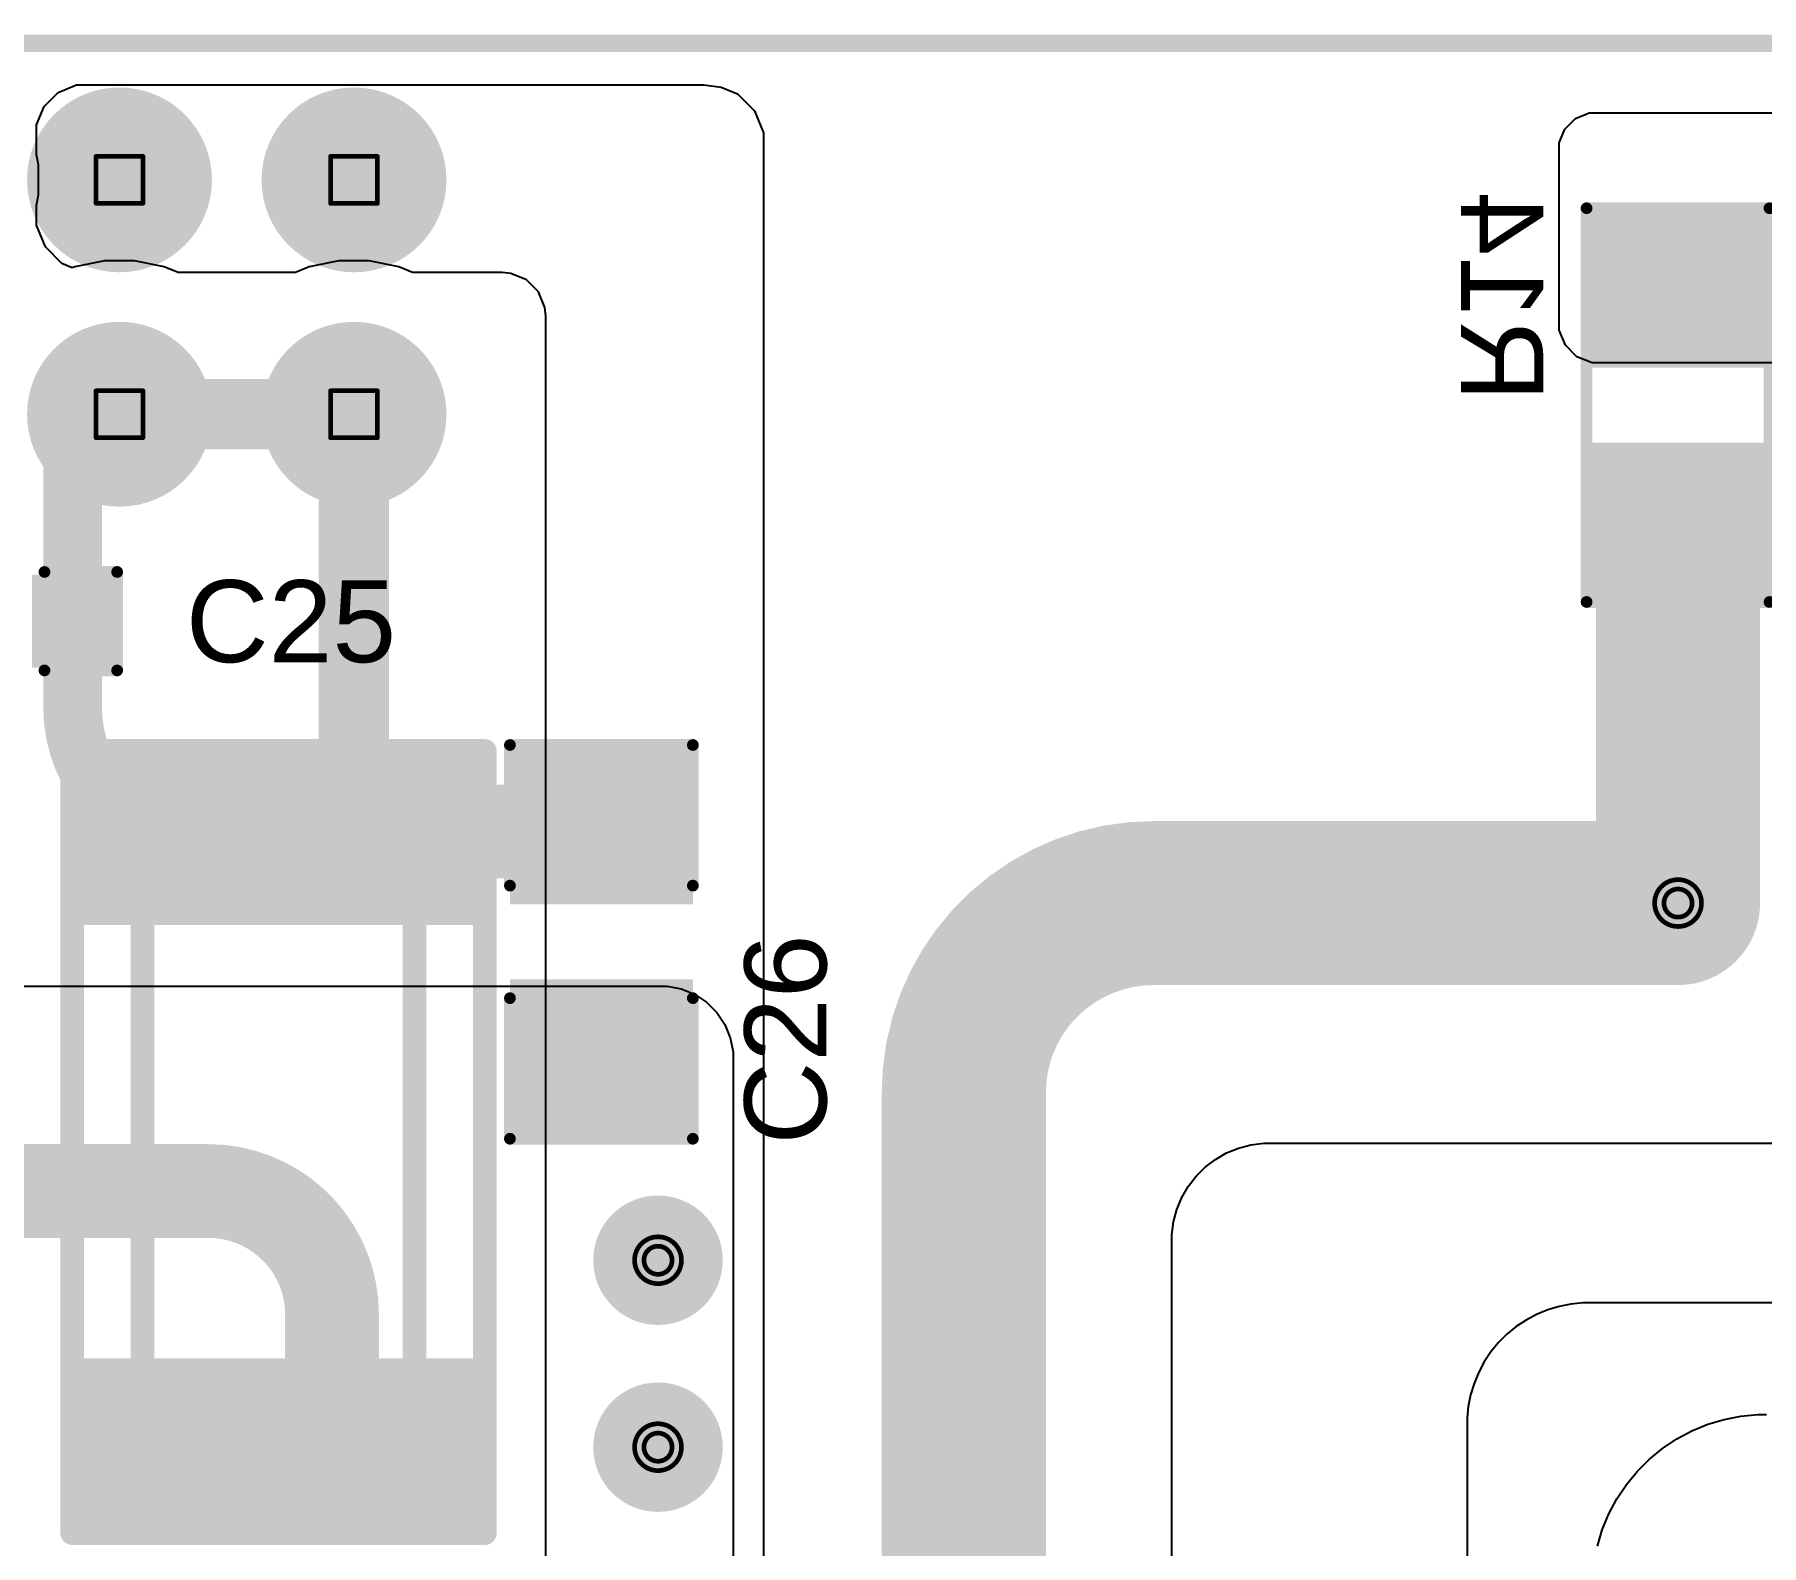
# Model space of a CAD drawing. Header units: inches. Extents: x 0 to 11.3, y 0 to 5.5.
# Drawn here: x 2.579 to 3.316, y 1.908 to 2.553 of the extents above; entities that cross this region are included whole.
import ezdxf

# ---------------------------------------------------------------- set-up
doc = ezdxf.new("R2010")
doc.units = ezdxf.units.IN
doc.header["$MEASUREMENT"] = 0
for name, color, linetype in [('Board Outline', 216, 'Continuous'), ('Bottom Layer', 5, 'Continuous'), ('Bottom Overlay', 54, 'Continuous'), ('Bottom Paste', 16, 'Continuous'), ('Bottom Solder', 6, 'Continuous'), ('Drill Drawing', 1, 'Continuous'), ('Multi-Layer', 9, 'Continuous'), ('Pad Holes', 156, 'Continuous'), ('Top Layer', 1, 'Continuous'), ('Top Overlay', 2, 'Continuous'), ('Top Paste', 8, 'Continuous'), ('Top Solder', 216, 'Continuous'), ('Via Holes', 16, 'Continuous')]:
    doc.layers.add(name, color=color, linetype=linetype)
doc.styles.add('Arial', font='', dxfattribs={"height": 0.2})
doc.styles.get('Arial').set_extended_font_data('Arial')

# ---------------------------------------------------------------- blocks, each defined once
blk = doc.blocks.new('SFH11_PBPC_D12_RA_BK_7')
at = {"layer": 'Bottom Layer'}
h = blk.add_hatch(color=5, dxfattribs=at)
edge = h.paths.add_edge_path()
edge.add_arc((-0.55, 0.05), 0.03543, 0, 360)
h = blk.add_hatch(color=5, dxfattribs=at)
edge = h.paths.add_edge_path()
edge.add_arc((-0.45, 0.05), 0.03543, 0, 360)
h = blk.add_hatch(color=5, dxfattribs=at)
edge = h.paths.add_edge_path()
edge.add_arc((-0.55, -0.05), 0.03543, 0, 360)
h = blk.add_hatch(color=5, dxfattribs=at)
edge = h.paths.add_edge_path()
edge.add_arc((-0.45, -0.05), 0.03543, 0, 360)
at = {"layer": 'Bottom Solder'}
h = blk.add_hatch(color=6, dxfattribs=at)
edge = h.paths.add_edge_path()
edge.add_arc((-0.55, 0.05), 0.03943, 0, 360)
h = blk.add_hatch(color=6, dxfattribs=at)
edge = h.paths.add_edge_path()
edge.add_arc((-0.45, 0.05), 0.03943, 0, 360)
h = blk.add_hatch(color=6, dxfattribs=at)
edge = h.paths.add_edge_path()
edge.add_arc((-0.55, -0.05), 0.03943, 0, 360)
h = blk.add_hatch(color=6, dxfattribs=at)
edge = h.paths.add_edge_path()
edge.add_arc((-0.45, -0.05), 0.03943, 0, 360)
at = {"layer": 'Multi-Layer'}
h = blk.add_hatch(color=9, dxfattribs=at)
edge = h.paths.add_edge_path()
edge.add_arc((-0.55, 0.05), 0.03543, 0, 360)
h = blk.add_hatch(color=9, dxfattribs=at)
edge = h.paths.add_edge_path()
edge.add_arc((-0.45, 0.05), 0.03543, 0, 360)
h = blk.add_hatch(color=9, dxfattribs=at)
edge = h.paths.add_edge_path()
edge.add_arc((-0.55, -0.05), 0.03543, 0, 360)
h = blk.add_hatch(color=9, dxfattribs=at)
edge = h.paths.add_edge_path()
edge.add_arc((-0.45, -0.05), 0.03543, 0, 360)
at = {"layer": 'Pad Holes'}
h = blk.add_hatch(color=7, dxfattribs=at)
edge = h.paths.add_edge_path()
edge.add_arc((-0.55, 0.05), 0.02008, 0, 360)
h = blk.add_hatch(color=7, dxfattribs=at)
edge = h.paths.add_edge_path()
edge.add_arc((-0.45, 0.05), 0.02008, 0, 360)
h = blk.add_hatch(color=7, dxfattribs=at)
edge = h.paths.add_edge_path()
edge.add_arc((-0.55, -0.05), 0.02008, 0, 360)
h = blk.add_hatch(color=7, dxfattribs=at)
edge = h.paths.add_edge_path()
edge.add_arc((-0.45, -0.05), 0.02008, 0, 360)
at = {"layer": 'Top Layer'}
h = blk.add_hatch(color=1, dxfattribs=at)
edge = h.paths.add_edge_path()
edge.add_arc((-0.55, 0.05), 0.03543, 0, 360)
h = blk.add_hatch(color=1, dxfattribs=at)
edge = h.paths.add_edge_path()
edge.add_arc((-0.45, 0.05), 0.03543, 0, 360)
h = blk.add_hatch(color=1, dxfattribs=at)
edge = h.paths.add_edge_path()
edge.add_arc((-0.55, -0.05), 0.03543, 0, 360)
h = blk.add_hatch(color=1, dxfattribs=at)
edge = h.paths.add_edge_path()
edge.add_arc((-0.45, -0.05), 0.03543, 0, 360)
at = {"layer": 'Top Solder'}
h = blk.add_hatch(color=216, dxfattribs=at)
edge = h.paths.add_edge_path()
edge.add_arc((-0.55, 0.05), 0.03943, 0, 360)
h = blk.add_hatch(color=216, dxfattribs=at)
edge = h.paths.add_edge_path()
edge.add_arc((-0.45, 0.05), 0.03943, 0, 360)
h = blk.add_hatch(color=216, dxfattribs=at)
edge = h.paths.add_edge_path()
edge.add_arc((-0.55, -0.05), 0.03943, 0, 360)
h = blk.add_hatch(color=216, dxfattribs=at)
edge = h.paths.add_edge_path()
edge.add_arc((-0.45, -0.05), 0.03943, 0, 360)
blk = doc.blocks.new('RES_2512_13')
at = {"layer": 'Top Layer'}
for points in [[(-0.15945, 0.06693), (-0.09646, 0.06693), (-0.09646, -0.06693), (-0.15945, -0.06693)], [(0.09646, 0.06693), (0.15945, 0.06693), (0.15945, -0.06693), (0.09646, -0.06693)]]:
    blk.add_hatch(color=1, dxfattribs=at).paths.add_polyline_path(points)
at = {"layer": 'Top Paste'}
for points in [[(-0.15945, 0.06693), (-0.09646, 0.06693), (-0.09646, -0.06693), (-0.15945, -0.06693)], [(0.09646, 0.06693), (0.15945, 0.06693), (0.15945, -0.06693), (0.09646, -0.06693)]]:
    blk.add_hatch(color=8, dxfattribs=at).paths.add_polyline_path(points)
at = {"layer": 'Top Solder'}
for points in [[(-0.16345, 0.07093), (-0.09246, 0.07093), (-0.09246, -0.07093), (-0.16345, -0.07093)], [(0.09246, 0.07093), (0.16345, 0.07093), (0.16345, -0.07093), (0.09246, -0.07093)]]:
    blk.add_hatch(color=216, dxfattribs=at).paths.add_polyline_path(points)
at = {"layer": 'Top Overlay'}
for points in [[(-0.167, 0.073, 0.01, 0.01, 0), (-0.167, -0.073, 0.01, 0.01, 0)], [(-0.167, 0.073, 0.01, 0.01, 0), (0.16679, 0.073, 0.01, 0.01, 0)], [(0.16679, 0.073, 0.01, 0.01, 0), (0.16679, -0.073, 0.01, 0.01, 0)], [(-0.167, -0.073, 0.01, 0.01, 0), (0.16679, -0.073, 0.01, 0.01, 0)]]:
    blk.add_lwpolyline(points, format="xyseb", dxfattribs=at)
for points in [[(-0.1695, 0.073, 0.005, 0.005, 1), (-0.1645, 0.073, 0.005, 0.005, 1)], [(-0.1695, 0.073, 0.005, 0.005, 1), (-0.1645, 0.073, 0.005, 0.005, 1)], [(0.16429, 0.073, 0.005, 0.005, 1), (0.16929, 0.073, 0.005, 0.005, 1)], [(0.16429, 0.073, 0.005, 0.005, 1), (0.16929, 0.073, 0.005, 0.005, 1)], [(-0.1695, -0.073, 0.005, 0.005, 1), (-0.1645, -0.073, 0.005, 0.005, 1)], [(-0.1695, -0.073, 0.005, 0.005, 1), (-0.1645, -0.073, 0.005, 0.005, 1)], [(0.16429, -0.073, 0.005, 0.005, 1), (0.16929, -0.073, 0.005, 0.005, 1)], [(0.16429, -0.073, 0.005, 0.005, 1), (0.16929, -0.073, 0.005, 0.005, 1)]]:
    blk.add_lwpolyline(points, format="xyseb", close=True, dxfattribs=at)
blk = doc.blocks.new('RES_2512_B_14')
at = {"layer": 'Bottom Layer'}
for points in [[(-0.15945, 0.06693), (-0.09646, 0.06693), (-0.09646, -0.06693), (-0.15945, -0.06693)], [(0.09646, 0.06693), (0.15945, 0.06693), (0.15945, -0.06693), (0.09646, -0.06693)]]:
    blk.add_hatch(color=5, dxfattribs=at).paths.add_polyline_path(points)
at = {"layer": 'Bottom Paste'}
for points in [[(-0.15945, 0.06693), (-0.09646, 0.06693), (-0.09646, -0.06693), (-0.15945, -0.06693)], [(0.09646, 0.06693), (0.15945, 0.06693), (0.15945, -0.06693), (0.09646, -0.06693)]]:
    blk.add_hatch(color=16, dxfattribs=at).paths.add_polyline_path(points)
at = {"layer": 'Bottom Solder'}
for points in [[(-0.16345, 0.07093), (-0.09246, 0.07093), (-0.09246, -0.07093), (-0.16345, -0.07093)], [(0.09246, 0.07093), (0.16345, 0.07093), (0.16345, -0.07093), (0.09246, -0.07093)]]:
    blk.add_hatch(color=6, dxfattribs=at).paths.add_polyline_path(points)
at = {"layer": 'Bottom Overlay'}
for points in [[(-0.167, 0.073, 0.01, 0.01, 0), (-0.167, -0.073, 0.01, 0.01, 0)], [(-0.167, 0.073, 0.01, 0.01, 0), (0.16679, 0.073, 0.01, 0.01, 0)], [(0.16679, 0.073, 0.01, 0.01, 0), (0.16679, -0.073, 0.01, 0.01, 0)], [(-0.167, -0.073, 0.01, 0.01, 0), (0.16679, -0.073, 0.01, 0.01, 0)]]:
    blk.add_lwpolyline(points, format="xyseb", dxfattribs=at)
for points in [[(-0.1695, 0.073, 0.005, 0.005, 1), (-0.1645, 0.073, 0.005, 0.005, 1)], [(-0.1695, 0.073, 0.005, 0.005, 1), (-0.1645, 0.073, 0.005, 0.005, 1)], [(0.16429, 0.073, 0.005, 0.005, 1), (0.16929, 0.073, 0.005, 0.005, 1)], [(0.16429, 0.073, 0.005, 0.005, 1), (0.16929, 0.073, 0.005, 0.005, 1)], [(-0.1695, -0.073, 0.005, 0.005, 1), (-0.1645, -0.073, 0.005, 0.005, 1)], [(-0.1695, -0.073, 0.005, 0.005, 1), (-0.1645, -0.073, 0.005, 0.005, 1)], [(0.16429, -0.073, 0.005, 0.005, 1), (0.16929, -0.073, 0.005, 0.005, 1)], [(0.16429, -0.073, 0.005, 0.005, 1), (0.16929, -0.073, 0.005, 0.005, 1)]]:
    blk.add_lwpolyline(points, format="xyseb", close=True, dxfattribs=at)
blk = doc.blocks.new('R___1206_B_36')
at = {"layer": 'Bottom Layer'}
for points in [[(-0.08, 0.035), (-0.02, 0.035), (-0.02, -0.035), (-0.08, -0.035)], [(0.02, 0.035), (0.08, 0.035), (0.08, -0.035), (0.02, -0.035)]]:
    blk.add_hatch(color=5, dxfattribs=at).paths.add_polyline_path(points)
at = {"layer": 'Bottom Paste'}
for points in [[(-0.08, 0.035), (-0.02, 0.035), (-0.02, -0.035), (-0.08, -0.035)], [(0.02, 0.035), (0.08, 0.035), (0.08, -0.035), (0.02, -0.035)]]:
    blk.add_hatch(color=16, dxfattribs=at).paths.add_polyline_path(points)
at = {"layer": 'Bottom Solder'}
for points in [[(-0.084, 0.039), (-0.016, 0.039), (-0.016, -0.039), (-0.084, -0.039)], [(0.016, 0.039), (0.084, 0.039), (0.084, -0.039), (0.016, -0.039)]]:
    blk.add_hatch(color=6, dxfattribs=at).paths.add_polyline_path(points)
at = {"layer": 'Bottom Overlay'}
for points in [[(-0.084, 0.039, 0.005, 0.005, 0), (-0.084, -0.039, 0.005, 0.005, 0)], [(-0.084, 0.039, 0.005, 0.005, 0), (0.084, 0.039, 0.005, 0.005, 0)], [(0.084, 0.039, 0.005, 0.005, 0), (0.084, -0.039, 0.005, 0.005, 0)], [(-0.084, -0.039, 0.005, 0.005, 0), (0.084, -0.039, 0.005, 0.005, 0)]]:
    blk.add_lwpolyline(points, format="xyseb", dxfattribs=at)
for points in [[(-0.08525, 0.039, 0.0025, 0.0025, 1), (-0.08275, 0.039, 0.0025, 0.0025, 1)], [(-0.08525, 0.039, 0.0025, 0.0025, 1), (-0.08275, 0.039, 0.0025, 0.0025, 1)], [(0.08275, 0.039, 0.0025, 0.0025, 1), (0.08525, 0.039, 0.0025, 0.0025, 1)], [(0.08275, 0.039, 0.0025, 0.0025, 1), (0.08525, 0.039, 0.0025, 0.0025, 1)], [(-0.08525, -0.039, 0.0025, 0.0025, 1), (-0.08275, -0.039, 0.0025, 0.0025, 1)], [(-0.08525, -0.039, 0.0025, 0.0025, 1), (-0.08275, -0.039, 0.0025, 0.0025, 1)], [(0.08275, -0.039, 0.0025, 0.0025, 1), (0.08525, -0.039, 0.0025, 0.0025, 1)], [(0.08275, -0.039, 0.0025, 0.0025, 1), (0.08525, -0.039, 0.0025, 0.0025, 1)]]:
    blk.add_lwpolyline(points, format="xyseb", close=True, dxfattribs=at)
blk = doc.blocks.new('C___1206_59')
at = {"layer": 'Top Layer'}
for points in [[(-0.08, 0.035), (-0.02, 0.035), (-0.02, -0.035), (-0.08, -0.035)], [(0.02, 0.035), (0.08, 0.035), (0.08, -0.035), (0.02, -0.035)]]:
    blk.add_hatch(color=1, dxfattribs=at).paths.add_polyline_path(points)
at = {"layer": 'Top Paste'}
for points in [[(-0.08, 0.035), (-0.02, 0.035), (-0.02, -0.035), (-0.08, -0.035)], [(0.02, 0.035), (0.08, 0.035), (0.08, -0.035), (0.02, -0.035)]]:
    blk.add_hatch(color=8, dxfattribs=at).paths.add_polyline_path(points)
at = {"layer": 'Top Solder'}
for points in [[(-0.084, 0.039), (-0.016, 0.039), (-0.016, -0.039), (-0.084, -0.039)], [(0.016, 0.039), (0.084, 0.039), (0.084, -0.039), (0.016, -0.039)]]:
    blk.add_hatch(color=216, dxfattribs=at).paths.add_polyline_path(points)
at = {"layer": 'Top Overlay'}
for points in [[(-0.084, 0.039, 0.005, 0.005, 0), (-0.084, -0.039, 0.005, 0.005, 0)], [(-0.084, 0.039, 0.005, 0.005, 0), (-0.024, 0.039, 0.005, 0.005, 0)], [(0.024, 0.039, 0.005, 0.005, 0), (0.084, 0.039, 0.005, 0.005, 0)], [(0.084, 0.039, 0.005, 0.005, 0), (0.084, -0.039, 0.005, 0.005, 0)], [(-0.084, -0.039, 0.005, 0.005, 0), (-0.024, -0.039, 0.005, 0.005, 0)], [(0.024, -0.039, 0.005, 0.005, 0), (0.084, -0.039, 0.005, 0.005, 0)]]:
    blk.add_lwpolyline(points, format="xyseb", dxfattribs=at)
for points in [[(-0.08525, 0.039, 0.0025, 0.0025, 1), (-0.08275, 0.039, 0.0025, 0.0025, 1)], [(-0.08525, 0.039, 0.0025, 0.0025, 1), (-0.08275, 0.039, 0.0025, 0.0025, 1)], [(-0.02525, 0.039, 0.0025, 0.0025, 1), (-0.02275, 0.039, 0.0025, 0.0025, 1)], [(0.02275, 0.039, 0.0025, 0.0025, 1), (0.02525, 0.039, 0.0025, 0.0025, 1)], [(0.08275, 0.039, 0.0025, 0.0025, 1), (0.08525, 0.039, 0.0025, 0.0025, 1)], [(0.08275, 0.039, 0.0025, 0.0025, 1), (0.08525, 0.039, 0.0025, 0.0025, 1)], [(-0.08525, -0.039, 0.0025, 0.0025, 1), (-0.08275, -0.039, 0.0025, 0.0025, 1)], [(-0.08525, -0.039, 0.0025, 0.0025, 1), (-0.08275, -0.039, 0.0025, 0.0025, 1)], [(-0.02525, -0.039, 0.0025, 0.0025, 1), (-0.02275, -0.039, 0.0025, 0.0025, 1)], [(0.02275, -0.039, 0.0025, 0.0025, 1), (0.02525, -0.039, 0.0025, 0.0025, 1)], [(0.08275, -0.039, 0.0025, 0.0025, 1), (0.08525, -0.039, 0.0025, 0.0025, 1)], [(0.08275, -0.039, 0.0025, 0.0025, 1), (0.08525, -0.039, 0.0025, 0.0025, 1)]]:
    blk.add_lwpolyline(points, format="xyseb", close=True, dxfattribs=at)
blk = doc.blocks.new('C___0603_60')
at = {"layer": 'Top Layer'}
for points in [[(-0.015, 0.0175), (-0.015, -0.0175), (-0.045, -0.0175), (-0.045, 0.0175)], [(0.045, 0.0175), (0.045, -0.0175), (0.015, -0.0175), (0.015, 0.0175)]]:
    blk.add_hatch(color=1, dxfattribs=at).paths.add_polyline_path(points)
at = {"layer": 'Top Paste'}
for points in [[(-0.015, 0.0175), (-0.015, -0.0175), (-0.045, -0.0175), (-0.045, 0.0175)], [(0.045, 0.0175), (0.045, -0.0175), (0.015, -0.0175), (0.015, 0.0175)]]:
    blk.add_hatch(color=8, dxfattribs=at).paths.add_polyline_path(points)
at = {"layer": 'Top Solder'}
for points in [[(-0.01264, 0.01986), (-0.01264, -0.01986), (-0.04736, -0.01986), (-0.04736, 0.01986)], [(0.04736, 0.01986), (0.04736, -0.01986), (0.01264, -0.01986), (0.01264, 0.01986)]]:
    blk.add_hatch(color=216, dxfattribs=at).paths.add_polyline_path(points)
at = {"layer": 'Top Overlay'}
for points in [[(-0.049, 0.021, 0.005, 0.005, 0), (-0.049, -0.021, 0.005, 0.005, 0)], [(-0.018, 0.021, 0.005, 0.005, 0), (-0.049, 0.021, 0.005, 0.005, 0)], [(0.049, 0.021, 0.005, 0.005, 0), (0.018, 0.021, 0.005, 0.005, 0)], [(0.049, 0.021, 0.005, 0.005, 0), (0.049, -0.021, 0.005, 0.005, 0)], [(-0.018, -0.021, 0.005, 0.005, 0), (-0.049, -0.021, 0.005, 0.005, 0)], [(0.049, -0.021, 0.005, 0.005, 0), (0.018, -0.021, 0.005, 0.005, 0)]]:
    blk.add_lwpolyline(points, format="xyseb", dxfattribs=at)
for points in [[(-0.05025, 0.021, 0.0025, 0.0025, 1), (-0.04775, 0.021, 0.0025, 0.0025, 1)], [(-0.05025, 0.021, 0.0025, 0.0025, 1), (-0.04775, 0.021, 0.0025, 0.0025, 1)], [(-0.01925, 0.021, 0.0025, 0.0025, 1), (-0.01675, 0.021, 0.0025, 0.0025, 1)], [(0.01675, 0.021, 0.0025, 0.0025, 1), (0.01925, 0.021, 0.0025, 0.0025, 1)], [(0.04775, 0.021, 0.0025, 0.0025, 1), (0.05025, 0.021, 0.0025, 0.0025, 1)], [(0.04775, 0.021, 0.0025, 0.0025, 1), (0.05025, 0.021, 0.0025, 0.0025, 1)], [(-0.05025, -0.021, 0.0025, 0.0025, 1), (-0.04775, -0.021, 0.0025, 0.0025, 1)], [(-0.05025, -0.021, 0.0025, 0.0025, 1), (-0.04775, -0.021, 0.0025, 0.0025, 1)], [(-0.01925, -0.021, 0.0025, 0.0025, 1), (-0.01675, -0.021, 0.0025, 0.0025, 1)], [(0.01675, -0.021, 0.0025, 0.0025, 1), (0.01925, -0.021, 0.0025, 0.0025, 1)], [(0.04775, -0.021, 0.0025, 0.0025, 1), (0.05025, -0.021, 0.0025, 0.0025, 1)], [(0.04775, -0.021, 0.0025, 0.0025, 1), (0.05025, -0.021, 0.0025, 0.0025, 1)]]:
    blk.add_lwpolyline(points, format="xyseb", close=True, dxfattribs=at)

msp = doc.modelspace()

# ---------------------------------------------------------------- hatches: boundary and pattern name
at = {"layer": 'Bottom Layer'}
h = msp.add_hatch(color=5, dxfattribs=at)
edge = h.paths.add_edge_path()
edge.add_arc((3.28, 2.18238), 0.02362, 0, 360)
h = msp.add_hatch(color=5, dxfattribs=at)
edge = h.paths.add_edge_path()
edge.add_arc((2.845, 2.03), 0.02362, 0, 360)
h = msp.add_hatch(color=5, dxfattribs=at)
edge = h.paths.add_edge_path()
edge.add_arc((2.845, 1.95024), 0.02362, 0, 360)
at = {"layer": 'Bottom Solder'}
h = msp.add_hatch(color=6, dxfattribs=at)
edge = h.paths.add_edge_path()
edge.add_arc((3.28, 2.18238), 0.02762, 0, 360)
h = msp.add_hatch(color=6, dxfattribs=at)
edge = h.paths.add_edge_path()
edge.add_arc((2.845, 2.03), 0.02762, 0, 360)
h = msp.add_hatch(color=6, dxfattribs=at)
edge = h.paths.add_edge_path()
edge.add_arc((2.845, 1.95024), 0.02762, 0, 360)
at = {"layer": 'Top Layer'}
h = msp.add_hatch(color=1, dxfattribs=at)
edge = h.paths.add_edge_path()
edge.add_arc((3.28, 2.18238), 0.02362, 0, 360)
h = msp.add_hatch(color=1, dxfattribs=at)
edge = h.paths.add_edge_path()
edge.add_arc((2.845, 2.03), 0.02362, 0, 360)
h = msp.add_hatch(color=1, dxfattribs=at)
edge = h.paths.add_edge_path()
edge.add_arc((2.845, 1.95024), 0.02362, 0, 360)
at = {"layer": 'Top Solder'}
h = msp.add_hatch(color=216, dxfattribs=at)
edge = h.paths.add_edge_path()
edge.add_arc((3.28, 2.18238), 0.02762, 0, 360)
h = msp.add_hatch(color=216, dxfattribs=at)
edge = h.paths.add_edge_path()
edge.add_arc((2.845, 2.03), 0.02762, 0, 360)
h = msp.add_hatch(color=216, dxfattribs=at)
edge = h.paths.add_edge_path()
edge.add_arc((2.845, 1.95024), 0.02762, 0, 360)
at = {"layer": 'Via Holes'}
h = msp.add_hatch(color=7, dxfattribs=at)
edge = h.paths.add_edge_path()
edge.add_arc((3.28, 2.18238), 0.01181, 0, 360)
h = msp.add_hatch(color=7, dxfattribs=at)
edge = h.paths.add_edge_path()
edge.add_arc((2.845, 2.03), 0.01181, 0, 360)
h = msp.add_hatch(color=7, dxfattribs=at)
edge = h.paths.add_edge_path()
edge.add_arc((2.845, 1.95024), 0.01181, 0, 360)

# ---------------------------------------------------------------- linework, layer by layer
at = {"layer": 'Board Outline'}
msp.add_lwpolyline([(0.00984, 2.54921, 0.0075, 0.0075, 0), (4.32087, 2.54921, 0.0075, 0.0075, 0)], format="xyseb", dxfattribs=at)
at = {"layer": 'Bottom Layer'}
for p, q in [((2.58317, 2.52222), (2.58917, 2.52821)), ((2.58917, 2.52821), (2.597, 2.53146)), ((2.597, 2.53146), (2.86454, 2.53146)), ((2.86454, 2.53146), (2.86454, 2.53146)), ((2.86454, 2.53146), (2.86454, 2.53146)), ((2.86454, 2.53146), (2.86454, 2.53146)), ((2.86454, 2.53146), (2.87188, 2.53052)), ((2.87188, 2.53052), (2.87896, 2.52759)), ((2.87896, 2.52759), (2.88612, 2.52042)), ((2.57992, 2.51438), (2.58317, 2.52222)), ((2.88612, 2.52042), (2.89, 2.51106)), ((3.23623, 2.51714), (3.2421, 2.51956)), ((3.2421, 2.51956), (3.24527, 2.51956)), ((3.24527, 2.51956), (3.24527, 2.51956)), ((3.24527, 2.51956), (3.46535, 2.51956)), ((2.57992, 2.50174), (2.57992, 2.51438)), ((3.22932, 2.50679), (3.23175, 2.51265)), ((3.23175, 2.51265), (3.23623, 2.51714)), ((2.89, 2.51106), (2.89, 2.506)), ((2.89, 2.506), (2.89, 1.81569)), ((3.22932, 2.47806), (3.22932, 2.50679)), ((2.58079, 2.49739), (2.57992, 2.50174)), ((2.58079, 2.4845), (2.58079, 2.49739)), ((2.57992, 2.48015), (2.58079, 2.4845)), ((2.57992, 2.47158), (2.57992, 2.48015)), ((3.22932, 2.43033), (3.22932, 2.47806)), ((2.58375, 2.46233), (2.57992, 2.47158)), ((2.59083, 2.45525), (2.58375, 2.46233)), ((2.59522, 2.45343), (2.59083, 2.45525)), ((2.59627, 2.45386), (2.59522, 2.45343)), ((2.60891, 2.45638), (2.59627, 2.45386)), ((2.6218, 2.45638), (2.60891, 2.45638)), ((2.63444, 2.45386), (2.6218, 2.45638)), ((2.64035, 2.45142), (2.63444, 2.45386)), ((2.69627, 2.45386), (2.69036, 2.45142)), ((2.70891, 2.45638), (2.69627, 2.45386)), ((2.7218, 2.45638), (2.70891, 2.45638)), ((2.73444, 2.45386), (2.7218, 2.45638)), ((2.74035, 2.45142), (2.73444, 2.45386)), ((2.69036, 2.45142), (2.64035, 2.45142)), ((2.77858, 2.45142), (2.74035, 2.45142)), ((2.78221, 2.45106), (2.77858, 2.45142)), ((2.7889, 2.44829), (2.78221, 2.45106)), ((2.79403, 2.44316), (2.7889, 2.44829)), ((2.7968, 2.43647), (2.79403, 2.44316)), ((2.79716, 2.43284), (2.7968, 2.43647)), ((2.79716, 1.81284), (2.79716, 2.43284)), ((2.79716, 2.43284), (2.79716, 2.43284)), ((2.79716, 2.43284), (2.79716, 2.43284)), ((2.79716, 2.43284), (2.79716, 2.43284)), ((3.22932, 2.42685), (3.22932, 2.43033)), ((3.23198, 2.42043), (3.22932, 2.42685)), ((3.2369, 2.41551), (3.23198, 2.42043)), ((3.24332, 2.41285), (3.2369, 2.41551)), ((3.2468, 2.41285), (3.24332, 2.41285)), ((3.46291, 2.41285), (3.2468, 2.41285))]:
    msp.add_line(p, q, dxfattribs=at)
for points in [[(3.28, 2.44485, 0.05, 0.05, 0), (3.41349, 2.44485, 0.05, 0.05, 0)], [(2.62, 2.39095, 0.03, 0.03, 0), (2.71535, 2.39095, 0.03, 0.03, 0)], [(2.71535, 2.23249, 0.03, 0.03, 0), (2.71535, 2.39095, 0.03, 0.03, 0)], [(2.71535, 2.39095, 0.03, 0.03, 0), (2.72, 2.39095, 0.03, 0.03, 0)], [(3.28, 2.18238, 0.07, 0.07, 0), (3.28, 2.33442, 0.07, 0.07, 0)], [(2.68255, 2.20849, 0.03, 0.03, 0), (2.71535, 2.23249, 0.03, 0.03, 0)], [(2.55832, 2.05953, 0.04, 0.04, 0), (2.65329, 2.05953, 0.04, 0.04, 0)], [(2.65329, 2.05953, 0.04, 0.04, -0.414214), (2.706, 2.00682, 0.04, 0.04, 0)], [(2.706, 1.95259, 0.04, 0.04, 0), (2.706, 2.00682, 0.04, 0.04, 0)]]:
    msp.add_lwpolyline(points, format="xyseb", dxfattribs=at)
for points in [[(3.2675, 2.44485, 0.025, 0.025, 1), (3.2925, 2.44485, 0.025, 0.025, 1)], [(2.6125, 2.39095, 0.015, 0.015, 1), (2.6275, 2.39095, 0.015, 0.015, 1)], [(2.70785, 2.39095, 0.015, 0.015, 1), (2.72285, 2.39095, 0.015, 0.015, 1)], [(2.70785, 2.39095, 0.015, 0.015, 1), (2.72285, 2.39095, 0.015, 0.015, 1)], [(2.70785, 2.39095, 0.015, 0.015, 1), (2.72285, 2.39095, 0.015, 0.015, 1)], [(2.7125, 2.39095, 0.015, 0.015, 1), (2.7275, 2.39095, 0.015, 0.015, 1)], [(3.2625, 2.33442, 0.035, 0.035, 1), (3.2975, 2.33442, 0.035, 0.035, 1)], [(2.70785, 2.23249, 0.015, 0.015, 1), (2.72285, 2.23249, 0.015, 0.015, 1)], [(2.70785, 2.23249, 0.015, 0.015, 1), (2.72285, 2.23249, 0.015, 0.015, 1)], [(2.67505, 2.20849, 0.015, 0.015, 1), (2.69005, 2.20849, 0.015, 0.015, 1)], [(3.2625, 2.18238, 0.035, 0.035, 1), (3.2975, 2.18238, 0.035, 0.035, 1)], [(2.64329, 2.05953, 0.02, 0.02, 1), (2.66329, 2.05953, 0.02, 0.02, 1)], [(2.64329, 2.05953, 0.02, 0.02, 1), (2.66329, 2.05953, 0.02, 0.02, 1)], [(2.696, 2.00682, 0.02, 0.02, 1), (2.716, 2.00682, 0.02, 0.02, 1)], [(2.696, 2.00682, 0.02, 0.02, 1), (2.716, 2.00682, 0.02, 0.02, 1)], [(2.696, 1.95259, 0.02, 0.02, 1), (2.716, 1.95259, 0.02, 0.02, 1)]]:
    msp.add_lwpolyline(points, format="xyseb", close=True, dxfattribs=at)
at = {"layer": 'Drill Drawing'}
for points in [[(2.60535, 2.50095, 0.002, 0.002, 0), (2.62535, 2.50095, 0.002, 0.002, 0)], [(2.60535, 2.48095, 0.002, 0.002, 0), (2.60535, 2.50095, 0.002, 0.002, 0)], [(2.62535, 2.48095, 0.002, 0.002, 0), (2.62535, 2.50095, 0.002, 0.002, 0)], [(2.70535, 2.50095, 0.002, 0.002, 0), (2.72535, 2.50095, 0.002, 0.002, 0)], [(2.70535, 2.48095, 0.002, 0.002, 0), (2.70535, 2.50095, 0.002, 0.002, 0)], [(2.72535, 2.48095, 0.002, 0.002, 0), (2.72535, 2.50095, 0.002, 0.002, 0)], [(2.60535, 2.48095, 0.002, 0.002, 0), (2.62535, 2.48095, 0.002, 0.002, 0)], [(2.70535, 2.48095, 0.002, 0.002, 0), (2.72535, 2.48095, 0.002, 0.002, 0)], [(2.60535, 2.40095, 0.002, 0.002, 0), (2.62535, 2.40095, 0.002, 0.002, 0)], [(2.60535, 2.38095, 0.002, 0.002, 0), (2.60535, 2.40095, 0.002, 0.002, 0)], [(2.62535, 2.38095, 0.002, 0.002, 0), (2.62535, 2.40095, 0.002, 0.002, 0)], [(2.70535, 2.40095, 0.002, 0.002, 0), (2.72535, 2.40095, 0.002, 0.002, 0)], [(2.70535, 2.38095, 0.002, 0.002, 0), (2.70535, 2.40095, 0.002, 0.002, 0)], [(2.72535, 2.38095, 0.002, 0.002, 0), (2.72535, 2.40095, 0.002, 0.002, 0)], [(2.60535, 2.38095, 0.002, 0.002, 0), (2.62535, 2.38095, 0.002, 0.002, 0)], [(2.70535, 2.38095, 0.002, 0.002, 0), (2.72535, 2.38095, 0.002, 0.002, 0)]]:
    msp.add_lwpolyline(points, format="xyseb", dxfattribs=at)
for points in [[(2.60485, 2.50095, 0.001, 0.001, 1), (2.60585, 2.50095, 0.001, 0.001, 1)], [(2.60485, 2.50095, 0.001, 0.001, 1), (2.60585, 2.50095, 0.001, 0.001, 1)], [(2.62485, 2.50095, 0.001, 0.001, 1), (2.62585, 2.50095, 0.001, 0.001, 1)], [(2.62485, 2.50095, 0.001, 0.001, 1), (2.62585, 2.50095, 0.001, 0.001, 1)], [(2.70485, 2.50095, 0.001, 0.001, 1), (2.70585, 2.50095, 0.001, 0.001, 1)], [(2.70485, 2.50095, 0.001, 0.001, 1), (2.70585, 2.50095, 0.001, 0.001, 1)], [(2.72485, 2.50095, 0.001, 0.001, 1), (2.72585, 2.50095, 0.001, 0.001, 1)], [(2.72485, 2.50095, 0.001, 0.001, 1), (2.72585, 2.50095, 0.001, 0.001, 1)], [(2.60485, 2.48095, 0.001, 0.001, 1), (2.60585, 2.48095, 0.001, 0.001, 1)], [(2.60485, 2.48095, 0.001, 0.001, 1), (2.60585, 2.48095, 0.001, 0.001, 1)], [(2.62485, 2.48095, 0.001, 0.001, 1), (2.62585, 2.48095, 0.001, 0.001, 1)], [(2.62485, 2.48095, 0.001, 0.001, 1), (2.62585, 2.48095, 0.001, 0.001, 1)], [(2.70485, 2.48095, 0.001, 0.001, 1), (2.70585, 2.48095, 0.001, 0.001, 1)], [(2.70485, 2.48095, 0.001, 0.001, 1), (2.70585, 2.48095, 0.001, 0.001, 1)], [(2.72485, 2.48095, 0.001, 0.001, 1), (2.72585, 2.48095, 0.001, 0.001, 1)], [(2.72485, 2.48095, 0.001, 0.001, 1), (2.72585, 2.48095, 0.001, 0.001, 1)], [(2.60485, 2.40095, 0.001, 0.001, 1), (2.60585, 2.40095, 0.001, 0.001, 1)], [(2.60485, 2.40095, 0.001, 0.001, 1), (2.60585, 2.40095, 0.001, 0.001, 1)], [(2.62485, 2.40095, 0.001, 0.001, 1), (2.62585, 2.40095, 0.001, 0.001, 1)], [(2.62485, 2.40095, 0.001, 0.001, 1), (2.62585, 2.40095, 0.001, 0.001, 1)], [(2.70485, 2.40095, 0.001, 0.001, 1), (2.70585, 2.40095, 0.001, 0.001, 1)], [(2.70485, 2.40095, 0.001, 0.001, 1), (2.70585, 2.40095, 0.001, 0.001, 1)], [(2.72485, 2.40095, 0.001, 0.001, 1), (2.72585, 2.40095, 0.001, 0.001, 1)], [(2.72485, 2.40095, 0.001, 0.001, 1), (2.72585, 2.40095, 0.001, 0.001, 1)], [(2.60485, 2.38095, 0.001, 0.001, 1), (2.60585, 2.38095, 0.001, 0.001, 1)], [(2.60485, 2.38095, 0.001, 0.001, 1), (2.60585, 2.38095, 0.001, 0.001, 1)], [(2.62485, 2.38095, 0.001, 0.001, 1), (2.62585, 2.38095, 0.001, 0.001, 1)], [(2.62485, 2.38095, 0.001, 0.001, 1), (2.62585, 2.38095, 0.001, 0.001, 1)], [(2.70485, 2.38095, 0.001, 0.001, 1), (2.70585, 2.38095, 0.001, 0.001, 1)], [(2.70485, 2.38095, 0.001, 0.001, 1), (2.70585, 2.38095, 0.001, 0.001, 1)], [(2.72485, 2.38095, 0.001, 0.001, 1), (2.72585, 2.38095, 0.001, 0.001, 1)], [(2.72485, 2.38095, 0.001, 0.001, 1), (2.72585, 2.38095, 0.001, 0.001, 1)], [(3.29, 2.18238, 0.002, 0.002, 1), (3.27, 2.18238, 0.002, 0.002, 1)], [(3.286, 2.18238, 0.002, 0.002, 1), (3.274, 2.18238, 0.002, 0.002, 1)], [(3.2695, 2.18238, 0.001, 0.001, 1), (3.2705, 2.18238, 0.001, 0.001, 1)], [(3.2735, 2.18238, 0.001, 0.001, 1), (3.2745, 2.18238, 0.001, 0.001, 1)], [(3.2855, 2.18238, 0.001, 0.001, 1), (3.2865, 2.18238, 0.001, 0.001, 1)], [(3.2895, 2.18238, 0.001, 0.001, 1), (3.2905, 2.18238, 0.001, 0.001, 1)], [(2.855, 2.03, 0.002, 0.002, 1), (2.835, 2.03, 0.002, 0.002, 1)], [(2.851, 2.03, 0.002, 0.002, 1), (2.839, 2.03, 0.002, 0.002, 1)], [(2.8345, 2.03, 0.001, 0.001, 1), (2.8355, 2.03, 0.001, 0.001, 1)], [(2.8385, 2.03, 0.001, 0.001, 1), (2.8395, 2.03, 0.001, 0.001, 1)], [(2.8505, 2.03, 0.001, 0.001, 1), (2.8515, 2.03, 0.001, 0.001, 1)], [(2.8545, 2.03, 0.001, 0.001, 1), (2.8555, 2.03, 0.001, 0.001, 1)], [(2.855, 1.95024, 0.002, 0.002, 1), (2.835, 1.95024, 0.002, 0.002, 1)], [(2.851, 1.95024, 0.002, 0.002, 1), (2.839, 1.95024, 0.002, 0.002, 1)], [(2.8345, 1.95024, 0.001, 0.001, 1), (2.8355, 1.95024, 0.001, 0.001, 1)], [(2.8385, 1.95024, 0.001, 0.001, 1), (2.8395, 1.95024, 0.001, 0.001, 1)], [(2.8505, 1.95024, 0.001, 0.001, 1), (2.8515, 1.95024, 0.001, 0.001, 1)], [(2.8545, 1.95024, 0.001, 0.001, 1), (2.8555, 1.95024, 0.001, 0.001, 1)]]:
    msp.add_lwpolyline(points, format="xyseb", close=True, dxfattribs=at)
at = {"layer": 'Top Layer'}
for p, q in [((2.57123, 2.147), (2.76509, 2.147)), ((2.76509, 2.147), (2.76509, 2.147)), ((2.76509, 2.147), (2.8489, 2.147)), ((2.8489, 2.147), (2.85492, 2.14581)), ((2.85492, 2.14581), (2.86059, 2.14346)), ((2.86059, 2.14346), (2.8657, 2.14004)), ((2.8657, 2.14004), (2.87004, 2.1357)), ((2.87004, 2.1357), (2.87345, 2.1306)), ((2.87345, 2.1306), (2.8758, 2.12492)), ((2.8758, 2.12492), (2.877, 2.1189)), ((2.877, 2.1189), (2.877, 2.11583)), ((2.877, 2.11583), (2.877, 2.11583)), ((2.877, 2.11583), (2.877, 1.752)), ((3.08748, 2.07576), (3.09255, 2.07786)), ((3.09255, 2.07786), (3.09785, 2.07928)), ((3.09785, 2.07928), (3.10329, 2.08)), ((3.10329, 2.08), (3.10603, 2.08)), ((3.10603, 2.08), (3.10603, 2.08)), ((3.10603, 2.08), (3.8726, 2.08)), ((3.07449, 2.0658), (3.07837, 2.06968)), ((3.07837, 2.06968), (3.08273, 2.07302)), ((3.08273, 2.07302), (3.08748, 2.07576)), ((3.07115, 2.06145), (3.07449, 2.0658)), ((3.06631, 2.05163), (3.06841, 2.0567)), ((3.06841, 2.0567), (3.07115, 2.06145)), ((3.06489, 2.04633), (3.06631, 2.05163)), ((3.06417, 2.04089), (3.06489, 2.04633)), ((3.06417, 2.03815), (3.06417, 2.04089)), ((3.06417, 1.92426), (3.06417, 2.03815)), ((3.23427, 2.01132), (3.22927, 2.01032)), ((3.23933, 2.01182), (3.23427, 2.01132)), ((3.24188, 2.01188), (3.23933, 2.01182)), ((3.72612, 2.01188), (3.24188, 2.01188)), ((3.21521, 2.0045), (3.21097, 2.00167)), ((3.2197, 2.0069), (3.21521, 2.0045)), ((3.2244, 2.00885), (3.2197, 2.0069)), ((3.22927, 2.01032), (3.2244, 2.00885)), ((3.20704, 1.99844), (3.20344, 1.99484)), ((3.21097, 2.00167), (3.20704, 1.99844)), ((3.20021, 1.9909), (3.19738, 1.98667)), ((3.20344, 1.99484), (3.20021, 1.9909)), ((3.19498, 1.98218), (3.19303, 1.97748)), ((3.19738, 1.98667), (3.19498, 1.98218)), ((3.19303, 1.97748), (3.19155, 1.97261)), ((3.19056, 1.96761), (3.19006, 1.96255)), ((3.19155, 1.97261), (3.19056, 1.96761)), ((3.19006, 1.96255), (3.19, 1.96)), ((3.19, 1.96), (3.19, 1.76)), ((3.28591, 1.9572), (3.29265, 1.95999)), ((3.29265, 1.95999), (3.29963, 1.96211)), ((3.29963, 1.96211), (3.30678, 1.96353)), ((3.30678, 1.96353), (3.31404, 1.96424)), ((3.31404, 1.96424), (3.31769, 1.96424)), ((3.27341, 1.94971), (3.27947, 1.95376)), ((3.27947, 1.95376), (3.28591, 1.9572)), ((3.26261, 1.93992), (3.26777, 1.94508)), ((3.26777, 1.94508), (3.27341, 1.94971)), ((3.25798, 1.93428), (3.26261, 1.93992)), ((3.25393, 1.92821), (3.25798, 1.93428)), ((3.06417, 1.76852), (3.06417, 1.92426)), ((3.25049, 1.92178), (3.25393, 1.92821)), ((3.24558, 1.90806), (3.2477, 1.91504)), ((3.2477, 1.91504), (3.25049, 1.92178))]:
    msp.add_line(p, q, dxfattribs=at)
for points in [[(2.59535, 2.37095, 0.025, 0.025, -0.414214), (2.61535, 2.39095, 0.025, 0.025, 0)], [(2.59535, 2.37095, 0.02, 0.02, -0.414214), (2.61535, 2.39095, 0.02, 0.02, 0)], [(2.61535, 2.39095, 0.03, 0.03, 0), (2.71535, 2.39095, 0.03, 0.03, 0)], [(2.59535, 2.2658, 0.025, 0.025, 0), (2.59535, 2.37095, 0.025, 0.025, 0)], [(2.59535, 2.30265, 0.02, 0.02, 0), (2.59535, 2.37095, 0.02, 0.02, 0)], [(2.61162, 2.2258, 0.025, 0.025, -0.195573), (2.59535, 2.2658, 0.025, 0.025, 0)], [(2.61162, 2.2258, 0.025, 0.025, 0), (2.66855, 2.20849, 0.025, 0.025, 0)], [(2.67476, 2.21288, 0.04, 0.04, 0), (2.82086, 2.21288, 0.04, 0.04, 0)], [(2.97541, 2.10153, 0.07, 0.07, -0.414214), (3.05626, 2.18238, 0.07, 0.07, 0)], [(3.05626, 2.18238, 0.07, 0.07, 0), (3.28, 2.18238, 0.07, 0.07, 0)], [(2.97541, 1.69808, 0.07, 0.07, 0), (2.97541, 2.10153, 0.07, 0.07, 0)]]:
    msp.add_lwpolyline(points, format="xyseb", dxfattribs=at)
for points in [[(2.60785, 2.39095, 0.015, 0.015, 1), (2.62285, 2.39095, 0.015, 0.015, 1)], [(2.6091, 2.39095, 0.0125, 0.0125, 1), (2.6216, 2.39095, 0.0125, 0.0125, 1)], [(2.61035, 2.39095, 0.01, 0.01, 1), (2.62035, 2.39095, 0.01, 0.01, 1)], [(2.70785, 2.39095, 0.015, 0.015, 1), (2.72285, 2.39095, 0.015, 0.015, 1)], [(2.5891, 2.37095, 0.0125, 0.0125, 1), (2.6016, 2.37095, 0.0125, 0.0125, 1)], [(2.5891, 2.37095, 0.0125, 0.0125, 1), (2.6016, 2.37095, 0.0125, 0.0125, 1)], [(2.59035, 2.37095, 0.01, 0.01, 1), (2.60035, 2.37095, 0.01, 0.01, 1)], [(2.59035, 2.37095, 0.01, 0.01, 1), (2.60035, 2.37095, 0.01, 0.01, 1)], [(2.59035, 2.30265, 0.01, 0.01, 1), (2.60035, 2.30265, 0.01, 0.01, 1)], [(2.5891, 2.2658, 0.0125, 0.0125, 1), (2.6016, 2.2658, 0.0125, 0.0125, 1)], [(2.5891, 2.2658, 0.0125, 0.0125, 1), (2.6016, 2.2658, 0.0125, 0.0125, 1)], [(2.60537, 2.2258, 0.0125, 0.0125, 1), (2.61787, 2.2258, 0.0125, 0.0125, 1)], [(2.60537, 2.2258, 0.0125, 0.0125, 1), (2.61787, 2.2258, 0.0125, 0.0125, 1)], [(2.66475, 2.21288, 0.02, 0.02, 1), (2.68476, 2.21288, 0.02, 0.02, 1)], [(2.81086, 2.21288, 0.02, 0.02, 1), (2.83086, 2.21288, 0.02, 0.02, 1)], [(2.6623, 2.20849, 0.0125, 0.0125, 1), (2.6748, 2.20849, 0.0125, 0.0125, 1)], [(3.03876, 2.18238, 0.035, 0.035, 1), (3.07376, 2.18238, 0.035, 0.035, 1)], [(3.03876, 2.18238, 0.035, 0.035, 1), (3.07376, 2.18238, 0.035, 0.035, 1)], [(3.2625, 2.18238, 0.035, 0.035, 1), (3.2975, 2.18238, 0.035, 0.035, 1)], [(2.95791, 2.10153, 0.035, 0.035, 1), (2.99291, 2.10153, 0.035, 0.035, 1)], [(2.95791, 2.10153, 0.035, 0.035, 1), (2.99291, 2.10153, 0.035, 0.035, 1)]]:
    msp.add_lwpolyline(points, format="xyseb", close=True, dxfattribs=at)

# ---------------------------------------------------------------- block references
for name, p, rotation in [('SFH11_PBPC_D12_RA_BK_7', (2.16535, 2.44095), 180), ('R___1206_B_36', (3.28, 2.39485), 90), ('C___0603_60', (2.56535, 2.30265), 180), ('RES_2512_13', (2.66816, 2.08054), 90), ('RES_2512_B_14', (2.69816, 2.08054), 90), ('C___1206_59', (2.82086, 2.16583), 90)]:
    msp.add_blockref(name, p, dxfattribs=dict(rotation=rotation))

# ---------------------------------------------------------------- texts
at = {"layer": 'Bottom Overlay', "style": 'Arial', "text_generation_flag": 2}
msp.add_text('R14', height=0.035, rotation=270, dxfattribs=at).set_placement((3.18751, 2.39626))
at = {"layer": 'Top Overlay', "style": 'Arial'}
msp.add_text('C25', height=0.035, dxfattribs=at).set_placement((2.64365, 2.28515))
msp.add_text('C26', height=0.035, rotation=90, dxfattribs=at).set_placement((2.91683, 2.07934))

doc.saveas('drawing.dxf')
